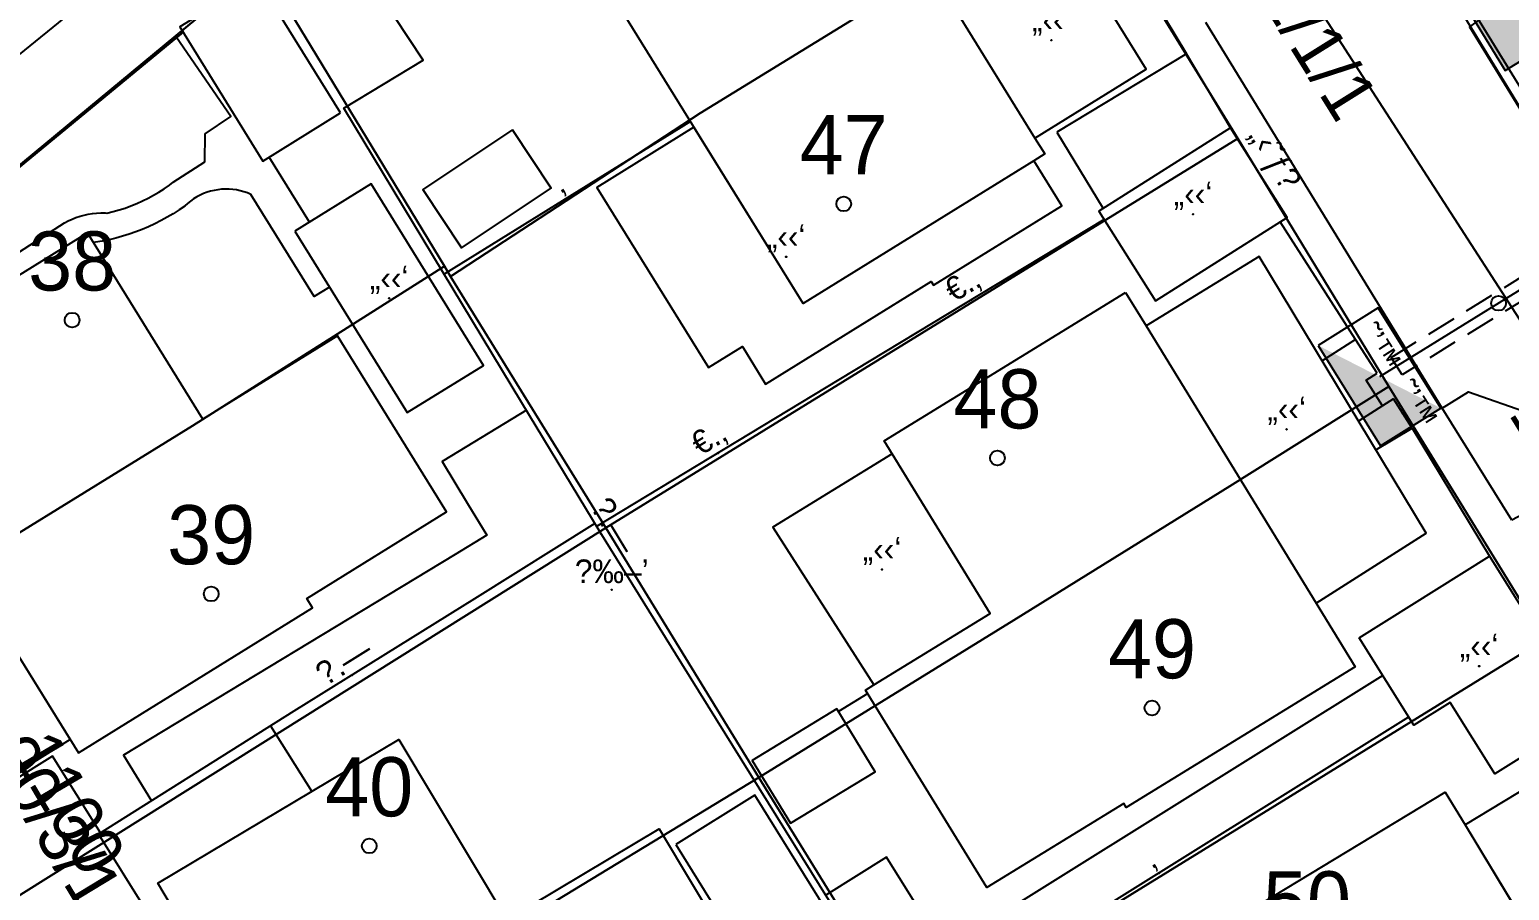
# Model space of a CAD drawing. Header units: metres. Extents: x 218299 to 220222, y 572714 to 574340.
# Drawn here: x 218915.9 to 218966, y 573231.5 to 573260.6 of the extents above; entities that cross this region are included whole.
import ezdxf
from ezdxf.enums import TextEntityAlignment as Align

# ---------------------------------------------------------------- set-up
doc = ezdxf.new("R2010")
doc.units = ezdxf.units.M
doc.header["$MEASUREMENT"] = 0
doc.linetypes.add('DASH15', pattern=[1.5, 1, -0.5])
for name, color, linetype in [('1602', 44, 'Continuous'), ('1603', 44, 'Continuous'), ('6151', 102, 'CABLEUNDEXIST03'), ('6261', 7, 'Continuous'), ('6701', 7, 'DASH15'), ('6911', 3, 'Continuous'), ('6916', 7, 'Continuous'), ('A_POINTS', 2, 'Continuous'), ('M2200', 253, 'Continuous'), ('M2207', 253, 'Continuous'), ('M2401', 7, 'Continuous'), ('M2404', 7, 'Continuous'), ('M2407', 253, 'Continuous'), ('M2408', 253, 'Continuous'), ('M2420', 253, 'Continuous'), ('M2601', 253, 'Continuous'), ('M2602', 253, 'Continuous'), ('M2605', 253, 'Continuous'), ('M2612', 253, 'Continuous'), ('M2804', 253, 'Continuous')]:
    doc.layers.add(name, color=color, linetype=linetype)
doc.styles.add('HEBTXT', font='HEBTXT')
doc.styles.add('MAVAT_HEBTXT', font='HEBTXT')
doc.linetypes.add('CABLEUNDEXIST03', pattern='A,3.5,[222,elecad.shx,S=0.01,R=0,X=0,Y=0],1.5', length=5)

# ---------------------------------------------------------------- blocks, each defined once
blk = doc.blocks.new('6261')
blk.add_lwpolyline([(-2, -1.2), (2, -1.2), (2, 1.2), (-2, 1.2)], close=True)
at = {"color": 0}
blk.add_solid([(2, 1.2), (-2, -1.2), (2, -1.2)], dxfattribs=at)
at = {"color": 0, "style": 'HEBTXT'}
blk.add_attdef('PIL_NAME', (2.689, 2.418), '', height=1.7, dxfattribs=at)
at = {"style": 'HEBTXT'}
blk.add_attdef('CAMUT_MONIM', (2.489, 0.218), '', height=1.7, dxfattribs=at)
at = {"color": 0, "style": 'HEBTXT', "flags": 1}
for tag, p in [('TYPE', (2.585, -1.773)), ('MAP_TYPE', (2.689, -3.782))]:
    blk.add_attdef(tag, p, '', height=1.7, dxfattribs=at)
blk = doc.blocks.new('6911')
at = {"layer": 'A_POINTS'}
blk.add_circle((0, 0), 0.25, dxfattribs=at)
at = {"color": 0, "style": 'HEBTXT', "flags": 1}
blk.add_attdef('CODE', (-2.918, 6.399), '', height=1.7, dxfattribs=at)
at = {"color": 0, "style": 'HEBTXT'}
for tag, p in [('PATH', (0.169, 4.708)), ('HTCH', (0.169, 2.708))]:
    blk.add_attdef(tag, text='', height=1.7, dxfattribs=at).set_placement(p, align=Align.MIDDLE_CENTER)
blk = doc.blocks.new('6916')
at = {"layer": 'A_POINTS'}
blk.add_circle((0, 0), 0.25, dxfattribs=at)
at = {"color": 0, "style": 'HEBTXT'}
for tag, p in [('HTCH', (0.006, 3.527)), ('PIPE', (0.049, 1.33))]:
    blk.add_attdef(tag, text='', height=1.7, dxfattribs=at).set_placement(p, align=Align.MIDDLE_CENTER)
blk = doc.blocks.new('1603')
at = {"layer": 'A_POINTS'}
blk.add_circle((0, 0), 0.25, dxfattribs=at)
at = {"color": 0, "style": 'HEBTXT'}
blk.add_attdef('PARCEL_NUM', text='', height=2, dxfattribs=at).set_placement((0, 1), align=Align.CENTER)
at = {"color": 0, "style": 'HEBTXT', "flags": 1}
blk.add_attdef('LOT_NUM', text='', height=2, dxfattribs=at).set_placement((0, -2.5), align=Align.CENTER)
blk = doc.blocks.new('M2408')
blk.add_circle((0, 0), 0.025)
at = {"style": 'MAVAT_HEBTXT'}
blk.add_attdef('NAME', text='', height=0.8, dxfattribs=at).set_placement((0, 1.59), align=Align.MIDDLE)
blk = doc.blocks.new('M2804')
blk.add_circle((0, 0), 0.025)
at = {"style": 'MAVAT_HEBTXT'}
blk.add_attdef('NAME', text='', height=0.8, dxfattribs=at).set_placement((0, 1.59), align=Align.MIDDLE)
blk = doc.blocks.new('M2601')
blk.add_circle((0, 0), 0.025)
at = {"style": 'MAVAT_HEBTXT'}
blk.add_attdef('NAME', text='', height=0.8, dxfattribs=at).set_placement((0, 1.59), align=Align.MIDDLE)
blk = doc.blocks.new('M2602')
blk.add_circle((0, 0), 0.025)
at = {"style": 'MAVAT_HEBTXT'}
blk.add_attdef('NAME', text='', height=0.8, dxfattribs=at).set_placement((0, 1.59), align=Align.MIDDLE)
blk = doc.blocks.new('M2605')
blk.add_circle((0, 0), 0.025)
at = {"style": 'MAVAT_HEBTXT'}
blk.add_attdef('NAME', text='', height=0.8, dxfattribs=at).set_placement((0, 1.59), align=Align.MIDDLE)
blk = doc.blocks.new('M2612')
blk.add_circle((0, 0), 0.025)
at = {"style": 'MAVAT_HEBTXT'}
blk.add_attdef('NAME', text='', height=0.8, dxfattribs=at).set_placement((0, 1.59), align=Align.MIDDLE)
blk = doc.blocks.new('M2207')
blk.add_circle((0, 0), 0.025)
at = {"style": 'MAVAT_HEBTXT'}
blk.add_attdef('NAME', text='', height=0.8, dxfattribs=at).set_placement((0, 1.59), align=Align.MIDDLE)
blk = doc.blocks.new('111')
at = {"layer": 'M2200'}
for points in [[(218942.505, 573268.945, 571.83), (218942.557, 573268.862, 571.831), (218945.24, 573264.53, 571.883), (218947.302, 573261.2, 571.922), (218949.958, 573256.913, 571.974), (218950.288, 573256.38, 571.98), (218949.919, 573256.151, 571.973), (218942.116, 573251.318, 571.83), (218942.116, 573251.318, 571.83), (218934.333, 573263.883, 571.68), (218942.505, 573268.945, 571.83)], [(218917.904, 573253.716, 569.505), (218909.791, 573248.686, 569.505), (218911.046, 573246.663, 569.355), (218910.336, 573246.222, 569.055), (218911.904, 573243.692, 568.905), (218912.632, 573244.144, 569.505), (218913.764, 573242.318, 569.471), (218917.603, 573236.126, 569.355), (218925.517, 573241.033, 569.805), (218925.325, 573241.343, 569.805), (218930.052, 573244.274, 569.955), (218926.361, 573250.228, 569.805), (218921.814, 573247.409, 569.955)], [(218953.025, 573251.694, 572.43), (218953.715, 573250.57, 572.43), (218959.468, 573241.192, 572.43), (218960.789, 573239.037, 572.43), (218953.043, 573234.286, 572.73), (218952.964, 573234.416, 572.73), (218948.328, 573231.572, 572.58), (218944.229, 573238.254, 572.43), (218944.506, 573238.425, 572.44), (218948.442, 573240.839, 572.58), (218948.442, 573240.839, 572.58), (218944.857, 573246.683, 572.43)], [(218941.176, 573226.982, 570.105), (218927.939, 573219.082, 570.255), (218927.796, 573219.322, 570.246), (218923.175, 573227.063, 569.955), (218922.397, 573226.599, 569.655), (218920.865, 573229.165, 569.655), (218921.566, 573229.583, 570.105), (218920.292, 573231.718, 570.105), (218928.445, 573236.585, 570.105), (218932.087, 573230.483, 572.505), (218937.248, 573233.564, 570.255), (218939.497, 573229.796, 570.169), (218941.176, 573226.982, 570.105), (218941.176, 573226.982, 570.105)], [(218950.572, 573226.778, 572.73), (218950.572, 573226.778, 572.73), (218963.838, 573234.802, 572.43), (218964.508, 573233.695, 572.409), (218968.721, 573226.729, 572.28), (218969.351, 573227.111, 572.13), (218970.8, 573224.715, 571.98), (218970.122, 573224.305, 572.28), (218971.413, 573222.169, 572.13), (218963.311, 573217.269, 572.28), (218958.68, 573224.927, 572.88), (218958.218, 573224.648, 572.88), (218959.017, 573223.326, 572.88), (218952.931, 573219.646, 572.88), (218952.931, 573219.646, 572.88), (218951.668, 573221.734, 572.88), (218950.695, 573223.343, 572.88), (218952.126, 573224.208, 572.88), (218952.126, 573224.208, 572.88)]]:
    blk.add_polyline3d(points, close=True, dxfattribs=at)
at = {"layer": 'M2207'}
for points in [[(218947.302, 573261.2, 571.922), (218949.958, 573256.913, 571.974), (218953.722, 573259.245, 571.749), (218951.065, 573263.53, 571.698), (218947.302, 573261.2, 571.922)], [(218926.47, 573257.768, 569.421), (218923.66, 573262.301, 568.971), (218921.032, 573260.672, 568.896), (218923.843, 573256.139, 569.196)], [(218932.279, 573257.195, 571.371), (218929.248, 573255.176, 571.258), (218930.562, 573253.203, 571.258), (218933.593, 573255.221, 571.371), (218932.279, 573257.195, 571.371)], [(218949.927, 573256.139, 571.974), (218949.919, 573256.151, 571.974), (218942.116, 573251.318, 571.824), (218938.422, 573257.281, 571.824), (218935.14, 573255.249, 570.999), (218938.914, 573249.155, 571.449), (218940.059, 573249.865, 571.599), (218940.846, 573248.595, 571.299), (218946.446, 573252.063, 571.599), (218946.524, 573251.937, 571.599), (218950.865, 573254.625, 571.749)], [(218956.577, 573257.26, 572.049), (218956.577, 573257.26, 572.049), (218952.117, 573254.445, 572.049), (218954.029, 573251.416, 572.049), (218958.489, 573254.23, 572.049), (218956.577, 573257.26, 572.049)], [(218924.922, 573253.765, 569.421), (218928.725, 573247.631, 569.421), (218931.305, 573249.231, 569.421), (218927.502, 573255.365, 569.421), (218924.922, 573253.765, 569.421)], [(218953.715, 573250.57, 572.43), (218959.468, 573241.192, 572.43), (218963.194, 573243.557, 572.28), (218957.543, 573252.906, 572.28)], [(218948.442, 573240.839, 572.275), (218945.128, 573246.241, 572.275), (218941.09, 573243.765, 572.125), (218944.506, 573238.425, 572.125)], [(218960.923, 573240.021, 571.605), (218965.336, 573242.776, 571.605), (218967.18, 573239.823, 571.68), (218967.4, 573239.96, 571.68), (218968.911, 573237.542, 571.83), (218965.508, 573235.417, 571.83), (218964, 573237.832, 571.605), (218962.769, 573237.064, 571.68)], [(218913.764, 573242.318, 569.346), (218917.324, 573236.576, 569.346), (218913.925, 573234.469, 569.121), (218911.105, 573239.017, 569.121), (218912.539, 573239.905, 569.196), (218911.799, 573241.099, 569.271)], [(218943.254, 573237.617, 571.975), (218940.394, 573235.875, 571.975), (218941.689, 573233.749, 571.525), (218944.549, 573235.49, 571.525), (218943.254, 573237.617, 571.975)], [(218964.508, 573233.695, 572.13), (218967.457, 573228.819, 572.205), (218970.09, 573230.412, 571.905), (218967.142, 573235.288, 571.83), (218964.508, 573233.695, 572.13)], [(218937.804, 573233.03, 569.8), (218939.729, 573229.94, 569.95), (218939.497, 573229.796, 569.95), (218941.176, 573226.982, 569.95), (218941.352, 573226.702, 569.95), (218944.29, 573228.569, 569.8), (218940.476, 573234.694, 569.8)]]:
    blk.add_polyline3d(points, close=True, dxfattribs=at)
at = {"layer": 'M2401'}
for points in [[(218965.662, 573301.295, 568.369), (218960.309, 573296.856, 568.369), (218954.207, 573291.794, 568.219), (218952.606, 573290.405, 568.144), (218950.364, 573290.573, 567.994), (218943.764, 573285.035, 567.619), (218938.54, 573280.552, 567.394), (218936.315, 573278.591, 567.244), (218936.111, 573276.644, 567.094), (218927.824, 573269.783, 566.644), (218922.764, 573265.642, 566.344), (218919.009, 573262.528, 566.119), (218914.808, 573259.109, 565.894)], [(218966.087, 573243.991, 569.415), (218963.734, 573247.784, 569.415), (218963.734, 573247.784, 569.415), (218964.618, 573248.332, 569.415), (218966.685, 573247.619, 569.415), (218967.279, 573246.671, 569.415), (218967.072, 573244.517, 569.415), (218966.087, 573243.991, 569.415), (218966.087, 573243.991, 569.415)]]:
    blk.add_polyline3d(points, dxfattribs=at)
at = {"layer": 'M2404'}
for points in [[(218965.662, 573301.295, 568.369), (218960.309, 573296.856, 568.369), (218954.207, 573291.794, 568.219), (218952.606, 573290.405, 568.144), (218950.364, 573290.573, 567.994), (218943.764, 573285.035, 567.619), (218938.54, 573280.552, 567.394), (218936.315, 573278.591, 567.244), (218936.111, 573276.644, 567.094), (218927.824, 573269.783, 566.644), (218922.764, 573265.642, 566.344), (218919.009, 573262.528, 566.119), (218914.808, 573259.109, 565.894)], [(218966.087, 573243.991, 569.415), (218963.734, 573247.784, 569.415), (218963.734, 573247.784, 569.415), (218964.618, 573248.332, 569.415), (218966.685, 573247.619, 569.415), (218967.279, 573246.671, 569.415), (218967.072, 573244.517, 569.415), (218966.087, 573243.991, 569.415), (218966.087, 573243.991, 569.415)]]:
    blk.add_polyline3d(points, dxfattribs=at)
at = {"layer": 'M2407'}
for points in [[(218909.508, 573249.143, 566.796), (218917.128, 573254.051, 566.796), (218917.254, 573254.118, 566.796), (218917.385, 573254.178, 566.796), (218917.518, 573254.231, 566.796), (218917.655, 573254.276, 566.796), (218917.793, 573254.313, 566.796), (218917.933, 573254.343, 566.796), (218918.075, 573254.365, 566.796), (218918.218, 573254.378, 566.796), (218918.361, 573254.384, 566.796), (218918.505, 573254.382, 566.796), (218918.565, 573254.379, 566.796), (218918.771, 573254.428, 566.792), (218918.975, 573254.486, 566.79), (218919.177, 573254.55, 566.79), (218919.376, 573254.623, 566.792), (218919.573, 573254.702, 566.795), (218919.766, 573254.788, 566.801), (218919.956, 573254.882, 566.809), (218920.143, 573254.982, 566.818), (218920.325, 573255.089, 566.83), (218920.504, 573255.203, 566.843), (218920.678, 573255.323, 566.858), (218920.809, 573255.419, 566.871), (218921.876, 573256.113, 566.871), (218921.891, 573257.056, 567.021), (218922.76, 573257.643, 567.021), (218920.922, 573260.31, 566.794)], [(218925.416, 573254.071, 567.007), (218924.053, 573256.269, 566.954)], [(218926.093, 573251.876, 566.944), (218925.575, 573251.555, 566.944), (218923.432, 573255.012, 566.944), (218923.315, 573255.06, 566.933), (218923.196, 573255.101, 566.923), (218923.074, 573255.135, 566.913), (218922.95, 573255.16, 566.904), (218922.825, 573255.178, 566.896), (218922.699, 573255.188, 566.889), (218922.573, 573255.19, 566.882), (218922.446, 573255.184, 566.876), (218922.321, 573255.17, 566.871), (218922.196, 573255.148, 566.867), (218922.073, 573255.119, 566.864), (218921.952, 573255.082, 566.861), (218921.833, 573255.037, 566.86), (218921.718, 573254.985, 566.859), (218921.606, 573254.926, 566.859), (218921.498, 573254.859, 566.86), (218921.394, 573254.787, 566.862), (218921.296, 573254.707, 566.865), (218921.202, 573254.622, 566.868), (218921.198, 573254.618, 566.869), (218921.004, 573254.484, 566.869), (218920.807, 573254.357, 566.869), (218920.605, 573254.237, 566.869), (218920.399, 573254.123, 566.869), (218920.189, 573254.017, 566.869), (218919.976, 573253.918, 566.869), (218919.76, 573253.826, 566.869), (218919.541, 573253.742, 566.869), (218919.318, 573253.665, 566.869), (218919.094, 573253.595, 566.869), (218918.867, 573253.534, 566.869), (218918.638, 573253.48, 566.869), (218918.408, 573253.434, 566.869), (218918.176, 573253.396, 566.869), (218918.108, 573253.387, 566.869)], [(218932.754, 573247.71, 567.094), (218931.774, 573247.118, 567.094)], [(218931.774, 573247.118, 567.094), (218929.901, 573245.985, 567.094), (218930.763, 573244.56, 567.094)], [(218930.763, 573244.56, 567.094), (218931.414, 573243.484, 567.094), (218930.35, 573242.841, 567.081)], [(218930.35, 573242.841, 567.081), (218919.131, 573236.055, 566.944), (218920.069, 573234.505, 566.815)], [(218961.719, 573238.747, 569.56), (218946.883, 573229.483, 569.423), (218944.939, 573232.597, 569.423), (218942.882, 573231.312, 569.565)], [(218924.098, 573237.037, 567.394), (218925.491, 573234.821, 567.394)]]:
    blk.add_polyline3d(points, dxfattribs=at)
at = {"layer": 'M2408'}
for points in [[(218957.51, 573272.541, 568.516), (218961.664, 573265.622, 568.853), (218969.844, 573252.272, 569.228), (218976.088, 573242.106, 569.528)], [(218963.734, 573247.784, 569.303), (218955.737, 573260.819, 568.853)], [(218956.577, 573257.26, 569.025), (218955.084, 573259.766, 568.95)]]:
    blk.add_polyline3d(points, dxfattribs=at)
at = {"layer": 'M2420', "linetype": 'Continuous', "lineweight": -3}
blk.add_lwpolyline([(218941.816, 573288.779), (218988.41, 573216.62), (219004.09, 573189.81)], dxfattribs=at)
at = {"layer": 'M2601'}
for points in [[(218938.303, 573257.473, 570.617), (218929.971, 573252.312, 570.617)], [(218960.801, 573250.106, 570.844), (218959.672, 573249.384, 570.844)], [(218944.302, 573238.136, 571.444), (218943.309, 573237.527, 571.444)], [(218962.597, 573237.341, 571.673), (218945.694, 573226.787, 571.673)]]:
    blk.add_polyline3d(points, dxfattribs=at)
at = {"layer": 'M2602'}
for points in [[(218950.701, 573257.115, 570.694), (218952.261, 573254.536, 570.694)], [(218952.296, 573254.162, 570.696), (218943.326, 573248.737, 570.842)], [(218960.801, 573250.106, 570.844), (218958.257, 573254.084, 570.844)], [(218943.326, 573248.737, 570.842), (218935.13, 573243.781, 570.976)], [(218962.086, 573248.096, 570.844), (218961.713, 573247.858, 570.844), (218961.159, 573248.725, 570.844), (218961.532, 573248.963, 570.844)], [(218961.713, 573247.858, 570.844), (218960.906, 573247.342, 570.844)]]:
    blk.add_polyline3d(points, dxfattribs=at)
at = {"layer": 'M2605'}
for points in [[(218932.6, 573247.964, 569.115), (218926.575, 573257.926, 568.594), (218929.264, 573259.552, 568.594), (218925.91, 573264.619, 568.744)], [(218951.538, 573265.63, 569.194), (218955.084, 573259.766, 569.494), (218955.084, 573259.766, 569.494), (218950.701, 573257.115, 569.494)], [(218921.143, 573260.493, 566.796), (218907.463, 573249.236, 566.646)], [(218938.017, 573239.134, 569.424), (218935.245, 573243.592, 569.344), (218932.6, 573247.964, 569.115)], [(218961.492, 573246.373, 569.794), (218962.715, 573247.112, 569.794), (218965.336, 573242.776, 570.094)], [(218935.069, 573243.882, 567.394), (218930.994, 573241.341, 567.394)], [(218930.994, 573241.341, 567.394), (218924.891, 573237.535, 567.394), (218918.28, 573233.381, 567.394), (218919.869, 573230.832, 567.394), (218915.561, 573228.145, 567.394), (218915.561, 573228.145, 567.394), (218918.295, 573223.762, 567.094), (218920.812, 573225.331, 567.094), (218921.465, 573224.284, 567.094), (218920.313, 573223.565, 567.094), (218920.733, 573222.894, 567.094), (218922.428, 573223.906, 567.094)], [(218949.531, 573220.442, 569.644), (218945.597, 573226.946, 569.644), (218938.017, 573239.134, 569.424)], [(218918.343, 573233.421, 566.794), (218916.721, 573236.021, 566.794), (218912.367, 573233.306, 566.719), (218912.367, 573233.306, 566.719), (218909.51, 573237.887, 566.719), (218909.58, 573237.93, 566.719), (218911.166, 573238.919, 566.719)]]:
    blk.add_polyline3d(points, dxfattribs=at)
at = {"layer": 'M2612'}
for points in [[(218961.532, 573248.963, 570.844), (218960.801, 573250.106, 570.844)], [(218962.715, 573247.112, 570.844), (218962.086, 573248.096, 570.844)]]:
    blk.add_polyline3d(points, dxfattribs=at)
at = {"layer": 'M2207'}
ref = blk.add_blockref('M2207', (218950.512, 573260.222), dxfattribs=dict(at, xscale=0.5, yscale=0.5, zscale=0.5))
ref.add_attrib('NAME', '„‹‹‘', dxfattribs={"layer": '0', "height": 0.8, "style": 'MAVAT_HEBTXT'}).set_placement((218950.512, 573260.847), align=Align.MIDDLE)
ref = blk.add_blockref('M2207', (218955.303, 573254.338), dxfattribs=dict(at, xscale=0.5, yscale=0.5, zscale=0.5))
ref.add_attrib('NAME', '„‹‹‘', dxfattribs={"layer": '0', "height": 0.8, "style": 'MAVAT_HEBTXT'}).set_placement((218955.303, 573254.963), align=Align.MIDDLE)
ref = blk.add_blockref('M2207', (218941.542, 573252.898), dxfattribs=dict(at, xscale=0.5, yscale=0.5, zscale=0.5))
ref.add_attrib('NAME', '„‹‹‘', dxfattribs={"layer": '0', "height": 0.8, "style": 'MAVAT_HEBTXT'}).set_placement((218941.542, 573253.523), align=Align.MIDDLE)
ref = blk.add_blockref('M2207', (218928.113, 573251.498), dxfattribs=dict(at, xscale=0.5, yscale=0.5, zscale=0.5))
ref.add_attrib('NAME', '„‹‹‘', dxfattribs={"layer": '0', "height": 0.8, "style": 'MAVAT_HEBTXT'}).set_placement((218928.113, 573252.123), align=Align.MIDDLE)
ref = blk.add_blockref('M2207', (218958.47, 573247.067), dxfattribs=dict(at, xscale=0.5, yscale=0.5, zscale=0.5))
ref.add_attrib('NAME', '„‹‹‘', dxfattribs={"layer": '0', "height": 0.8, "style": 'MAVAT_HEBTXT'}).set_placement((218958.47, 573247.692), align=Align.MIDDLE)
ref = blk.add_blockref('M2207', (218944.784, 573242.329), dxfattribs=dict(at, xscale=0.5, yscale=0.5, zscale=0.5))
ref.add_attrib('NAME', '„‹‹‘', dxfattribs={"layer": '0', "height": 0.8, "style": 'MAVAT_HEBTXT'}).set_placement((218944.784, 573242.954), align=Align.MIDDLE)
ref = blk.add_blockref('M2207', (218964.981, 573239.057), dxfattribs=dict(at, xscale=0.5, yscale=0.5, zscale=0.5))
ref.add_attrib('NAME', '„‹‹‘', dxfattribs={"layer": '0', "height": 0.8, "style": 'MAVAT_HEBTXT'}).set_placement((218964.981, 573239.682), align=Align.MIDDLE)
at = {"layer": 'M2408'}
ref = blk.add_blockref('M2408', (218958.363, 573256.539), dxfattribs=dict(at, xscale=0.5, yscale=0.5, zscale=0.5))
ref.add_attrib('NAME', '„‹˜ƒ\x8e', dxfattribs={"layer": '0', "height": 0.8, "rotation": 301.5269, "style": 'MAVAT_HEBTXT'}).set_placement((218958.002, 573256.192), align=Align.MIDDLE)
at = {"layer": 'M2601'}
ref = blk.add_blockref('M2601', (218934.137, 573254.893), dxfattribs=dict(at, xscale=0.5, yscale=0.5, zscale=0.5))
ref.add_attrib('NAME', '‚', dxfattribs={"layer": '0', "height": 0.8, "rotation": 31.7729, "style": 'MAVAT_HEBTXT'}).set_placement((218933.847, 573255.36), align=Align.MIDDLE)
ref = blk.add_blockref('M2601', (218954.145, 573232.064), dxfattribs=dict(at, xscale=0.5, yscale=0.5, zscale=0.5))
ref.add_attrib('NAME', '‚', dxfattribs={"layer": '0', "height": 0.8, "rotation": 31.9815, "style": 'MAVAT_HEBTXT'}).set_placement((218953.854, 573232.53), align=Align.MIDDLE)
at = {"layer": 'M2602'}
ref = blk.add_blockref('M2602', (218947.811, 573251.45), dxfattribs=dict(at, xscale=0.5, yscale=0.5, zscale=0.5))
ref.add_attrib('NAME', '€.‚', dxfattribs={"layer": '0', "height": 0.8, "rotation": 31.1652, "style": 'MAVAT_HEBTXT'}).set_placement((218947.526, 573251.92), align=Align.MIDDLE)
ref = blk.add_blockref('M2602', (218939.228, 573246.259), dxfattribs=dict(at, xscale=0.5, yscale=0.5, zscale=0.5))
ref.add_attrib('NAME', '€.‚', dxfattribs={"layer": '0', "height": 0.8, "rotation": 31.1652, "style": 'MAVAT_HEBTXT'}).set_placement((218938.944, 573246.73), align=Align.MIDDLE)
at = {"layer": 'M2605'}
ref = blk.add_blockref('M2605', (218935.28, 573243.534), dxfattribs=dict(at, xscale=0.5, yscale=0.5, zscale=0.5))
ref.add_attrib('NAME', '\x9a.—', dxfattribs={"layer": '0', "height": 0.8, "rotation": 301.1652, "style": 'MAVAT_HEBTXT'}).set_placement((218935.751, 573243.819), align=Align.MIDDLE)
ref = blk.add_blockref('M2605', (218926.86, 573238.762), dxfattribs=dict(at, xscale=0.5, yscale=0.5, zscale=0.5))
ref.add_attrib('NAME', '\x9a.—', dxfattribs={"layer": '0', "height": 0.8, "rotation": 31.9491, "style": 'MAVAT_HEBTXT'}).set_placement((218926.569, 573239.229), align=Align.MIDDLE)
at = {"layer": 'M2612'}
ref = blk.add_blockref('M2612', (218961.166, 573249.535), dxfattribs=dict(at, xscale=0.5, yscale=0.5, zscale=0.5))
ref.add_attrib('NAME', '˜’™', dxfattribs={"layer": '0', "height": 0.8, "rotation": 302.5904, "style": 'MAVAT_HEBTXT'}).set_placement((218961.63, 573249.831), align=Align.MIDDLE)
ref = blk.add_blockref('M2612', (218962.4, 573247.604), dxfattribs=dict(at, xscale=0.5, yscale=0.5, zscale=0.5))
ref.add_attrib('NAME', '˜’™', dxfattribs={"layer": '0', "height": 0.8, "rotation": 302.5904, "style": 'MAVAT_HEBTXT'}).set_placement((218962.864, 573247.9), align=Align.MIDDLE)
at = {"layer": 'M2804'}
ref = blk.add_blockref('M2804', (218935.641, 573241.645, 573.525), dxfattribs=dict(at, xscale=0.5, yscale=0.5, zscale=0.5))
ref.add_attrib('NAME', '\x8d‰–’', dxfattribs={"layer": '0', "height": 0.8, "style": 'MAVAT_HEBTXT'}).set_placement((218935.641, 573242.27, 573.525), align=Align.MIDDLE)

msp = doc.modelspace()

# ---------------------------------------------------------------- linework, layer by layer
at = {"layer": '1602'}
for points in [[(219151.768, 573388.703), (219133.406, 573380.551), (219114.17, 573372.088), (219097.474, 573364.783), (219097.446, 573364.771), (219077.696, 573355.901), (219057.636, 573346.491), (219044.016, 573340.631), (219039.706, 573339.131), (219022.866, 573331.641), (219003.286, 573322.891), (218988.044, 573314.698), (218986.896, 573314.081), (218970.386, 573301.731), (218953.28, 573287.598), (218939.506, 573276.061), (218923.796, 573262.781), (218906.986, 573248.861), (218906.967, 573248.845), (218894.406, 573238.331), (218872.996, 573220.501)], [(218967.196, 573239.961), (218961.926, 573248.521), (218956.816, 573256.901), (218951.446, 573265.641)], [(218906.986, 573248.861), (218923.796, 573262.781), (218929.986, 573252.581), (218921.456, 573247.191), (218914.146, 573242.681)], [(218945.966, 573262.261), (218938.636, 573257.761), (218930.186, 573252.231), (218929.986, 573252.581), (218923.796, 573262.781)]]:
    msp.add_lwpolyline(points, dxfattribs=at)
for points in [[(218930.186, 573252.231), (218938.636, 573257.761), (218945.966, 573262.261), (218951.446, 573265.641), (218956.816, 573256.901), (218935.436, 573243.741)], [(218949.246, 573240.611), (218940.616, 573235.301), (218935.436, 573243.741), (218956.816, 573256.901), (218961.926, 573248.521), (218956.546, 573245.151)], [(218908.756, 573239.261), (218914.146, 573242.681), (218921.456, 573247.191), (218929.986, 573252.581), (218930.186, 573252.231), (218935.436, 573243.741), (218914.216, 573230.451)], [(218940.616, 573235.301), (218949.246, 573240.611), (218956.546, 573245.151), (218961.926, 573248.521), (218967.196, 573239.961), (218945.856, 573226.811)], [(218924.636, 573225.561), (218919.316, 573222.271), (218914.216, 573230.451), (218935.436, 573243.741), (218940.616, 573235.301), (218931.966, 573230.041)], [(218959.946, 573223.781), (218951.086, 573218.291), (218945.856, 573226.811), (218967.196, 573239.961), (218972.456, 573231.231), (218967.316, 573228.231)], [(218919.316, 573222.271), (218924.636, 573225.561), (218931.966, 573230.041), (218940.616, 573235.301), (218945.856, 573226.811), (218924.616, 573213.681)]]:
    msp.add_lwpolyline(points, close=True, dxfattribs=at)
at = {"layer": '6151'}
for points in [[(218986.398, 573227.5508), (218985.4478, 573227.5221), (218975.3581, 573244.0641), (218964.9079, 573261.0173), (218954.6293, 573278.3716), (218952.5205, 573281.8113), (218953.6207, 573282.5386), (218953.8415, 573282.6804), (218953.8729, 573282.7042), (218954.1924, 573282.7082), (218954.1959, 573282.8104)], [(218965.841, 573261.5295), (218964.6508, 573260.6721), (218969.0876, 573253.4597), (218961.6087, 573248.8441)]]:
    msp.add_lwpolyline(points, dxfattribs=at)
at = {"layer": '6701'}
msp.add_lwpolyline([(218968.904, 573253.758), (218969.271, 573253.162), (218962.374, 573248.905), (218962.006, 573249.501)], close=True, dxfattribs=at)

# ---------------------------------------------------------------- block references
msp.add_blockref('111', (0, 0))
at = {"layer": '1603'}
for p, values in [((218943.49, 573254.6901), {'PARCEL_NUM': '47'}), ((218917.3882, 573250.7598), {'PARCEL_NUM': '38'}), ((218948.6883, 573246.0978), {'PARCEL_NUM': '48'}), ((218922.0923, 573241.5037), {'PARCEL_NUM': '39'}), ((218953.9171, 573237.6475), {'PARCEL_NUM': '49'}), ((218927.4394, 573232.9817), {'PARCEL_NUM': '40'}), ((218959.1596, 573229.1238), {'PARCEL_NUM': '50'})]:
    msp.add_blockref('1603', p, dxfattribs=at).add_auto_attribs(values)
at = {"layer": '6261'}
ref = msp.add_blockref('6261', (218951.1719, 573266.1209), dxfattribs=dict(at, rotation=301.9499999999068))
ref.add_attrib('PIL_NAME', '1101/1/1', (218955.5147, 573264.8686), dxfattribs={"layer": '0', "color": 0, "height": 1.7, "rotation": 301.95, "style": 'HEBTXT'})
ref = msp.add_blockref('6261', (218965.841, 573261.5295), dxfattribs=dict(at, rotation=301.399999999907))
ref.add_attrib('PIL_NAME', '1101/2', (218970.1716, 573260.2356), dxfattribs={"layer": '0', "color": 0, "height": 1.7, "rotation": 301.4, "style": 'HEBTXT'})
ref = msp.add_blockref('6261', (218961.6087, 573248.8441), dxfattribs=dict(at, rotation=301.9499999999068))
ref.add_attrib('PIL_NAME', '1101/2/1', (218965.9515, 573247.5918), dxfattribs={"layer": '0', "color": 0, "height": 1.7, "rotation": 301.95, "style": 'HEBTXT'})
ref = msp.add_blockref('6261', (218908.796, 573239.5446), dxfattribs=dict(at, rotation=301.209999999907))
ref.add_attrib('PIL_NAME', '1100/3/1', (218913.1222, 573238.2363), dxfattribs={"layer": '0', "color": 0, "height": 1.7, "rotation": 301.21, "style": 'HEBTXT'})
at = {"layer": '6911'}
ref = msp.add_blockref('6911', (218908.1478, 573238.3524), dxfattribs=dict(at, rotation=300.3946))
ref.add_attrib('PATH', '31/7/218RDפ - 1100', dxfattribs={"layer": '0', "color": 0, "height": 1.7, "rotation": 300.3946, "style": 'HEBTXT'}).set_placement((218913.3307, 573241.1482), align=Align.MIDDLE_CENTER)
ref.add_attrib('HTCH', '(150)תשוחנ', dxfattribs={"layer": '0', "color": 0, "height": 1.7, "rotation": 300.3946, "style": 'HEBTXT'}).set_placement((218911.1743, 573239.8833), align=Align.MIDDLE_CENTER)
at = {"layer": '6916', "rotation": 31.6802}
msp.add_blockref('6916', (218965.6383, 573251.3312), dxfattribs=at)

doc.saveas('drawing.dxf')
